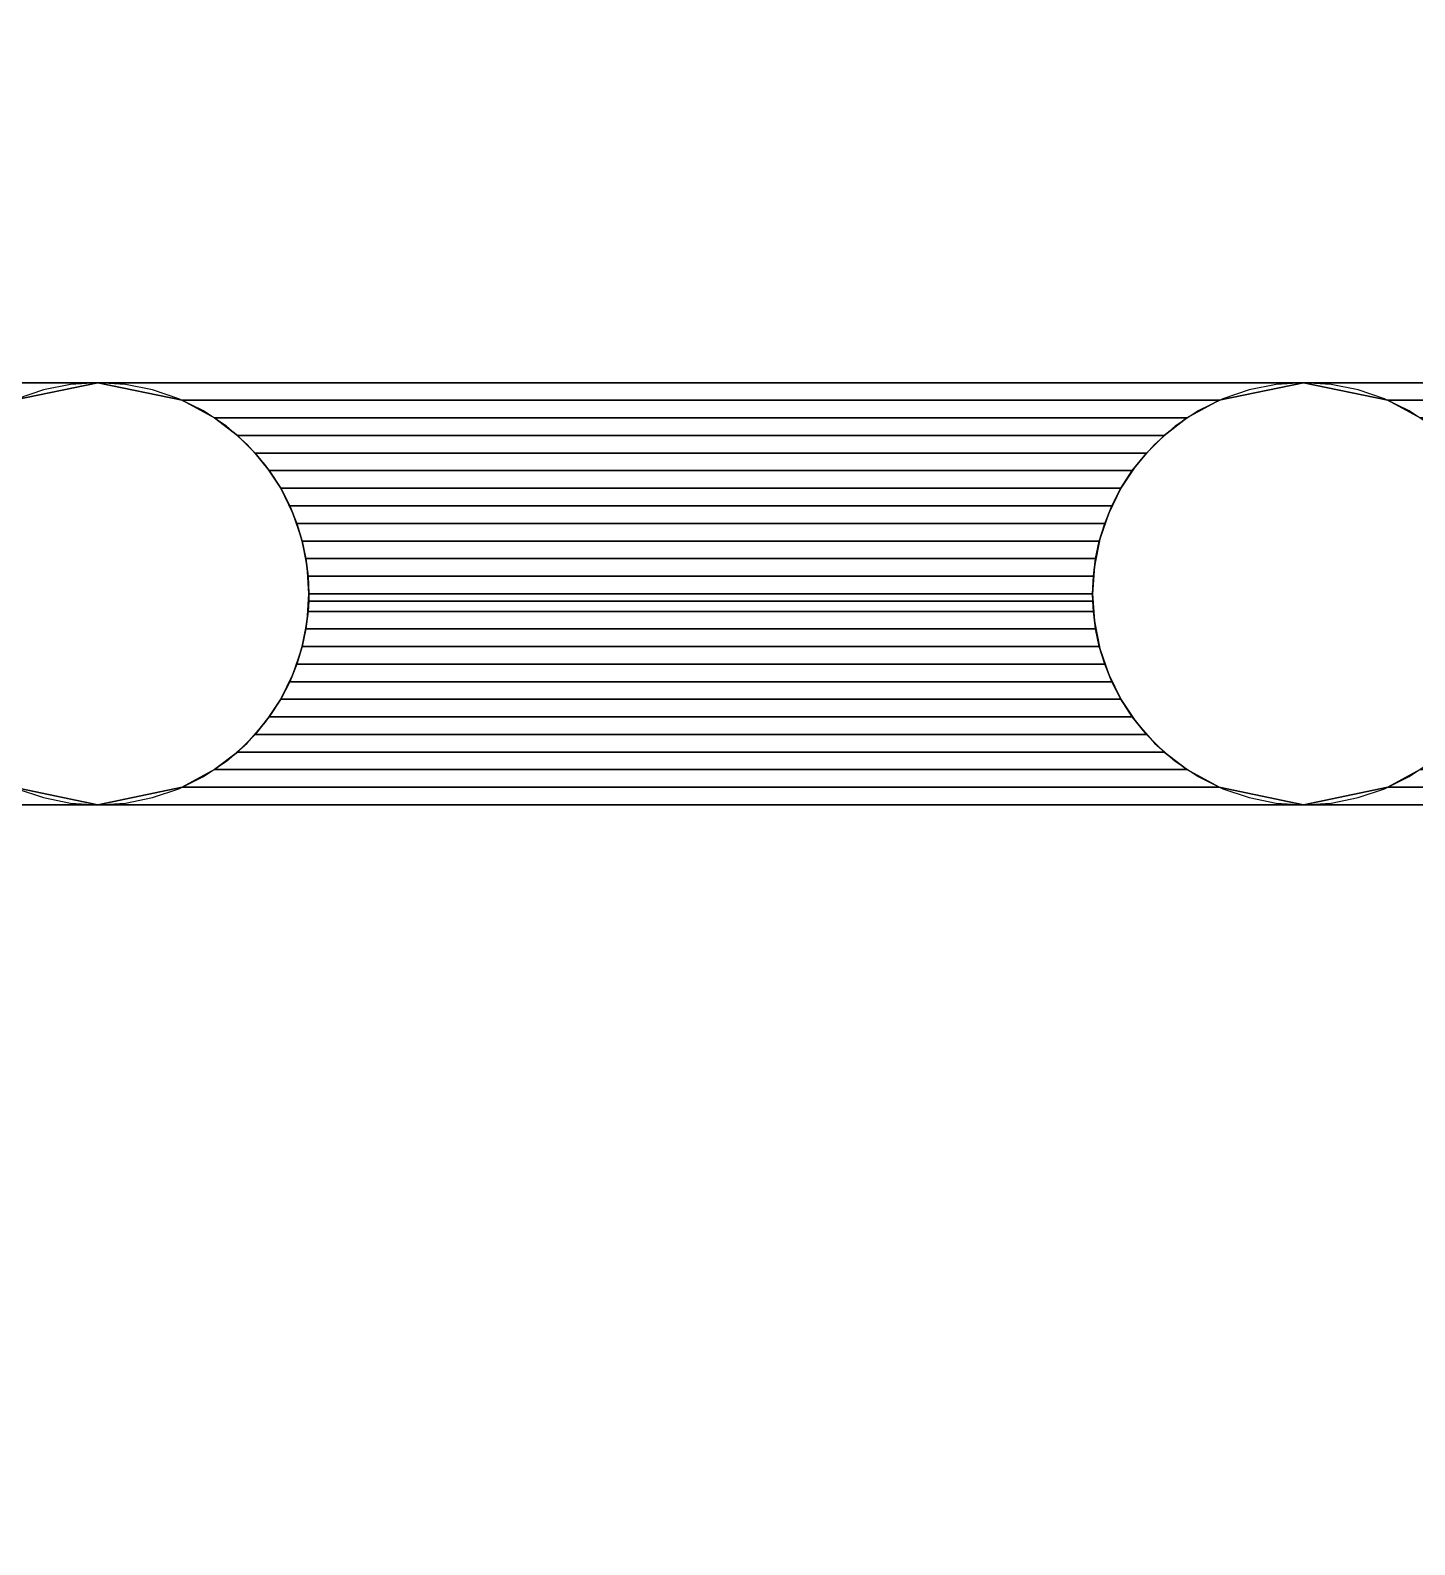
# Model space of a CAD drawing. Header units: millimetres. Extents: x -58 to 1343, y -180 to 532.
# Drawn here: x 1035.5 to 1127.4, y 11.9 to 112.4 of the extents above; entities that cross this region are included whole.
import ezdxf

# ---------------------------------------------------------------- set-up
doc = ezdxf.new("R2010")
doc.units = ezdxf.units.MM
doc.layers.add('EDGE', color=7, linetype='CONTINUOUS')
doc.layers.add('FRONT_15', color=1, linetype='CONTINUOUS')

msp = doc.modelspace()

# ---------------------------------------------------------------- linework, layer by layer
at = {"layer": 'EDGE'}
for p, q in [((1036.3765, 88.523), (1034.6424, 87.9343)), ((1036.3765, 88.523, 15), (1034.6424, 87.9343, 15)), ((1038.1726, 88.8802), (1036.3765, 88.523)), ((1038.1726, 88.8802, 15), (1036.3765, 88.523, 15)), ((1040, 89), (1038.1726, 88.8802)), ((1040, 89, 15), (1038.1726, 88.8802, 15)), ((1041.8274, 88.8802), (1040, 89)), ((1041.8274, 88.8802, 15), (1040, 89, 15)), ((1043.6235, 88.523), (1041.8274, 88.8802)), ((1043.6235, 88.523, 15), (1041.8274, 88.8802, 15)), ((1045.3576, 87.9343), (1043.6235, 88.523)), ((1045.3576, 87.9343, 15), (1043.6235, 88.523, 15)), ((1116.3765, 88.523), (1114.6424, 87.9343)), ((1116.3765, 88.523, 15), (1114.6424, 87.9343, 15)), ((1118.1726, 88.8802), (1116.3765, 88.523)), ((1118.1726, 88.8802, 15), (1116.3765, 88.523, 15)), ((1120, 89), (1118.1726, 88.8802)), ((1120, 89, 15), (1118.1726, 88.8802, 15)), ((1121.8274, 88.8802), (1120, 89)), ((1121.8274, 88.8802, 15), (1120, 89, 15)), ((1123.6235, 88.523), (1121.8274, 88.8802)), ((1123.6235, 88.523, 15), (1121.8274, 88.8802, 15)), ((1125.3576, 87.9343), (1123.6235, 88.523)), ((1125.3576, 87.9343, 15), (1123.6235, 88.523, 15)), ((1047, 87.1244), (1045.3576, 87.9343)), ((1047, 87.1244, 15), (1045.3576, 87.9343, 15)), ((1114.6424, 87.9343), (1113, 87.1244)), ((1114.6424, 87.9343, 15), (1113, 87.1244, 15)), ((1127, 87.1244), (1125.3576, 87.9343)), ((1127, 87.1244, 15), (1125.3576, 87.9343, 15)), ((1048.5227, 86.1069), (1047, 87.1244)), ((1048.5227, 86.1069, 15), (1047, 87.1244, 15)), ((1113, 87.1244), (1111.4773, 86.1069)), ((1113, 87.1244, 15), (1111.4773, 86.1069, 15)), ((1128.5227, 86.1069), (1127, 87.1244)), ((1128.5227, 86.1069, 15), (1127, 87.1244, 15)), ((1049.8995, 84.8995), (1048.5227, 86.1069)), ((1049.8995, 84.8995, 15), (1048.5227, 86.1069, 15)), ((1111.4773, 86.1069), (1110.1005, 84.8995)), ((1111.4773, 86.1069, 15), (1110.1005, 84.8995, 15)), ((1051.1069, 83.5227), (1049.8995, 84.8995)), ((1051.1069, 83.5227, 15), (1049.8995, 84.8995, 15)), ((1110.1005, 84.8995), (1108.8931, 83.5227)), ((1110.1005, 84.8995, 15), (1108.8931, 83.5227, 15)), ((1052.1244, 82), (1051.1069, 83.5227)), ((1052.1244, 82, 15), (1051.1069, 83.5227, 15)), ((1108.8931, 83.5227), (1107.8756, 82)), ((1108.8931, 83.5227, 15), (1107.8756, 82, 15)), ((1052.9343, 80.3576), (1052.1244, 82)), ((1052.9343, 80.3576, 15), (1052.1244, 82, 15)), ((1107.8756, 82), (1107.0657, 80.3576)), ((1107.8756, 82, 15), (1107.0657, 80.3576, 15)), ((1053.523, 78.6235), (1052.9343, 80.3576)), ((1053.523, 78.6235, 15), (1052.9343, 80.3576, 15)), ((1107.0657, 80.3576), (1106.477, 78.6235)), ((1107.0657, 80.3576, 15), (1106.477, 78.6235, 15)), ((1053.8802, 76.8274), (1053.523, 78.6235)), ((1053.8802, 76.8274, 15), (1053.523, 78.6235, 15)), ((1106.477, 78.6235), (1106.1198, 76.8274)), ((1106.477, 78.6235, 15), (1106.1198, 76.8274, 15)), ((1054, 75), (1053.8802, 76.8274)), ((1054, 75, 15), (1053.8802, 76.8274, 15)), ((1106.1198, 76.8274), (1106, 75)), ((1106.1198, 76.8274, 15), (1106, 75, 15)), ((1053.8802, 73.1726), (1054, 75)), ((1053.8802, 73.1726, 15), (1054, 75, 15)), ((1106, 75), (1106.1198, 73.1726)), ((1106, 75, 15), (1106.1198, 73.1726, 15)), ((1053.523, 71.3765), (1053.8802, 73.1726)), ((1053.523, 71.3765, 15), (1053.8802, 73.1726, 15)), ((1106.1198, 73.1726), (1106.477, 71.3765)), ((1106.1198, 73.1726, 15), (1106.477, 71.3765, 15)), ((1052.9343, 69.6424), (1053.523, 71.3765)), ((1052.9343, 69.6424, 15), (1053.523, 71.3765, 15)), ((1106.477, 71.3765), (1107.0657, 69.6424)), ((1106.477, 71.3765, 15), (1107.0657, 69.6424, 15)), ((1052.1244, 68), (1052.9343, 69.6424)), ((1052.1244, 68, 15), (1052.9343, 69.6424, 15)), ((1107.0657, 69.6424), (1107.8756, 68)), ((1107.0657, 69.6424, 15), (1107.8756, 68, 15)), ((1051.1069, 66.4773), (1052.1244, 68)), ((1051.1069, 66.4773, 15), (1052.1244, 68, 15)), ((1107.8756, 68), (1108.8931, 66.4773)), ((1107.8756, 68, 15), (1108.8931, 66.4773, 15)), ((1049.8995, 65.1005), (1051.1069, 66.4773)), ((1049.8995, 65.1005, 15), (1051.1069, 66.4773, 15)), ((1108.8931, 66.4773), (1110.1005, 65.1005)), ((1108.8931, 66.4773, 15), (1110.1005, 65.1005, 15)), ((1048.5227, 63.8931), (1049.8995, 65.1005)), ((1048.5227, 63.8931, 15), (1049.8995, 65.1005, 15)), ((1110.1005, 65.1005), (1111.4773, 63.8931)), ((1110.1005, 65.1005, 15), (1111.4773, 63.8931, 15)), ((1047, 62.8756), (1048.5227, 63.8931)), ((1047, 62.8756, 15), (1048.5227, 63.8931, 15)), ((1111.4773, 63.8931), (1113, 62.8756)), ((1111.4773, 63.8931, 15), (1113, 62.8756, 15)), ((1127, 62.8756), (1128.5227, 63.8931)), ((1127, 62.8756, 15), (1128.5227, 63.8931, 15)), ((1045.3576, 62.0657), (1047, 62.8756)), ((1045.3576, 62.0657, 15), (1047, 62.8756, 15)), ((1113, 62.8756), (1114.6424, 62.0657)), ((1113, 62.8756, 15), (1114.6424, 62.0657, 15)), ((1125.3576, 62.0657), (1127, 62.8756)), ((1125.3576, 62.0657, 15), (1127, 62.8756, 15)), ((1034.6424, 62.0657), (1036.3765, 61.477)), ((1034.6424, 62.0657, 15), (1036.3765, 61.477, 15)), ((1036.3765, 61.477), (1038.1726, 61.1198)), ((1036.3765, 61.477, 15), (1038.1726, 61.1198, 15)), ((1041.8274, 61.1198), (1043.6235, 61.477)), ((1041.8274, 61.1198, 15), (1043.6235, 61.477, 15)), ((1043.6235, 61.477), (1045.3576, 62.0657)), ((1043.6235, 61.477, 15), (1045.3576, 62.0657, 15)), ((1114.6424, 62.0657), (1116.3765, 61.477)), ((1114.6424, 62.0657, 15), (1116.3765, 61.477, 15)), ((1116.3765, 61.477), (1118.1726, 61.1198)), ((1116.3765, 61.477, 15), (1118.1726, 61.1198, 15)), ((1121.8274, 61.1198), (1123.6235, 61.477)), ((1121.8274, 61.1198, 15), (1123.6235, 61.477, 15)), ((1123.6235, 61.477), (1125.3576, 62.0657)), ((1123.6235, 61.477, 15), (1125.3576, 62.0657, 15)), ((1038.1726, 61.1198), (1040, 61)), ((1038.1726, 61.1198, 15), (1040, 61, 15)), ((1040, 61), (1041.8274, 61.1198)), ((1040, 61, 15), (1041.8274, 61.1198, 15)), ((1118.1726, 61.1198), (1120, 61)), ((1118.1726, 61.1198, 15), (1120, 61, 15)), ((1120, 61), (1121.8274, 61.1198)), ((1120, 61, 15), (1121.8274, 61.1198, 15))]:
    msp.add_line(p, q, dxfattribs=at)
at = {"layer": 'FRONT_15'}
for points in [[(850, 89, 7), (1310, 89, 7), (1310, 127, 7), (850, 127, 7)], [(850, 127), (1310, 127), (1310, 89), (850, 89)], [(887.25, 89, 15), (1272.75, 89, 15), (1272.75, 127, 15), (887.25, 127, 15)], [(887.25, 127, 7), (1272.75, 127, 7), (1272.75, 89, 7), (887.25, 89, 7)], [(850, 87.8333, 7), (1034.4049, 87.8333, 7), (1040, 89, 7), (850, 89, 7)], [(850, 89), (1040, 89), (1034.4049, 87.8333), (850, 87.8333)], [(1040, 89), (850, 89), (850, 89, 7), (1040, 89, 7)], [(850, 89), (1310, 89), (1310, 89, 7), (850, 89, 7)], [(887.25, 87.8333, 15), (1034.4049, 87.8333, 15), (1040, 89, 15), (887.25, 89, 15)], [(887.25, 89, 7), (1040, 89, 7), (1034.4049, 87.8333, 7), (887.25, 87.8333, 7)], [(1040, 89, 7), (887.25, 89, 7), (887.25, 89, 15), (1040, 89, 15)], [(887.25, 89, 7), (1272.75, 89, 7), (1272.75, 89, 15), (887.25, 89, 15)], [(1034.4049, 87.8333), (1040, 89), (1040, 89, 7), (1034.4049, 87.8333, 7)], [(1034.4049, 87.8333, 7), (1040, 89, 7), (1040, 89, 15), (1034.4049, 87.8333, 15)], [(1045.5951, 87.8333, 7), (1114.4049, 87.8333, 7), (1120, 89, 7), (1040, 89, 7)], [(1040, 89), (1120, 89), (1114.4049, 87.8333), (1045.5951, 87.8333)], [(1120, 89), (1040, 89), (1040, 89, 7), (1120, 89, 7)], [(1040, 89), (1045.5951, 87.8333), (1045.5951, 87.8333, 7), (1040, 89, 7)], [(1045.5951, 87.8333, 15), (1114.4049, 87.8333, 15), (1120, 89, 15), (1040, 89, 15)], [(1040, 89, 7), (1120, 89, 7), (1114.4049, 87.8333, 7), (1045.5951, 87.8333, 7)], [(1120, 89, 7), (1040, 89, 7), (1040, 89, 15), (1120, 89, 15)], [(1040, 89, 7), (1045.5951, 87.8333, 7), (1045.5951, 87.8333, 15), (1040, 89, 15)], [(1114.4049, 87.8333), (1120, 89), (1120, 89, 7), (1114.4049, 87.8333, 7)], [(1114.4049, 87.8333, 7), (1120, 89, 7), (1120, 89, 15), (1114.4049, 87.8333, 15)], [(1125.5951, 87.8333, 7), (1310, 87.8333, 7), (1310, 89, 7), (1120, 89, 7)], [(1120, 89), (1310, 89), (1310, 87.8333), (1125.5951, 87.8333)], [(1310, 89), (1120, 89), (1120, 89, 7), (1310, 89, 7)], [(1120, 89), (1125.5951, 87.8333), (1125.5951, 87.8333, 7), (1120, 89, 7)], [(1125.5951, 87.8333, 15), (1272.75, 87.8333, 15), (1272.75, 89, 15), (1120, 89, 15)], [(1120, 89, 7), (1272.75, 89, 7), (1272.75, 87.8333, 7), (1125.5951, 87.8333, 7)], [(1272.75, 89, 7), (1120, 89, 7), (1120, 89, 15), (1272.75, 89, 15)], [(1120, 89, 7), (1125.5951, 87.8333, 7), (1125.5951, 87.8333, 15), (1120, 89, 15)], [(1047.7388, 86.6667, 7), (1112.2612, 86.6667, 7), (1114.4049, 87.8333, 7), (1045.5951, 87.8333, 7)], [(1045.5951, 87.8333), (1114.4049, 87.8333), (1112.2612, 86.6667), (1047.7388, 86.6667)], [(1114.4049, 87.8333), (1045.5951, 87.8333), (1045.5951, 87.8333, 7), (1114.4049, 87.8333, 7)], [(1045.5951, 87.8333), (1047.7388, 86.6667), (1047.7388, 86.6667, 7), (1045.5951, 87.8333, 7)], [(1045.5951, 87.8333), (1114.4049, 87.8333), (1114.4049, 87.8333, 7), (1045.5951, 87.8333, 7)], [(1047.7388, 86.6667, 15), (1112.2612, 86.6667, 15), (1114.4049, 87.8333, 15), (1045.5951, 87.8333, 15)], [(1045.5951, 87.8333, 7), (1114.4049, 87.8333, 7), (1112.2612, 86.6667, 7), (1047.7388, 86.6667, 7)], [(1114.4049, 87.8333, 7), (1045.5951, 87.8333, 7), (1045.5951, 87.8333, 15), (1114.4049, 87.8333, 15)], [(1045.5951, 87.8333, 7), (1047.7388, 86.6667, 7), (1047.7388, 86.6667, 15), (1045.5951, 87.8333, 15)], [(1045.5951, 87.8333, 7), (1114.4049, 87.8333, 7), (1114.4049, 87.8333, 15), (1045.5951, 87.8333, 15)], [(1112.2612, 86.6667), (1114.4049, 87.8333), (1114.4049, 87.8333, 7), (1112.2612, 86.6667, 7)], [(1112.2612, 86.6667, 7), (1114.4049, 87.8333, 7), (1114.4049, 87.8333, 15), (1112.2612, 86.6667, 15)], [(1127.7388, 86.6667, 7), (1310, 86.6667, 7), (1310, 87.8333, 7), (1125.5951, 87.8333, 7)], [(1125.5951, 87.8333), (1310, 87.8333), (1310, 86.6667), (1127.7388, 86.6667)], [(1310, 87.8333), (1125.5951, 87.8333), (1125.5951, 87.8333, 7), (1310, 87.8333, 7)], [(1125.5951, 87.8333), (1127.7388, 86.6667), (1127.7388, 86.6667, 7), (1125.5951, 87.8333, 7)], [(1125.5951, 87.8333), (1310, 87.8333), (1310, 87.8333, 7), (1125.5951, 87.8333, 7)], [(1127.7388, 86.6667, 15), (1272.75, 86.6667, 15), (1272.75, 87.8333, 15), (1125.5951, 87.8333, 15)], [(1125.5951, 87.8333, 7), (1272.75, 87.8333, 7), (1272.75, 86.6667, 7), (1127.7388, 86.6667, 7)], [(1272.75, 87.8333, 7), (1125.5951, 87.8333, 7), (1125.5951, 87.8333, 15), (1272.75, 87.8333, 15)], [(1125.5951, 87.8333, 7), (1127.7388, 86.6667, 7), (1127.7388, 86.6667, 15), (1125.5951, 87.8333, 15)], [(1125.5951, 87.8333, 7), (1272.75, 87.8333, 7), (1272.75, 87.8333, 15), (1125.5951, 87.8333, 15)], [(1049.2601, 85.5, 7), (1110.7399, 85.5, 7), (1112.2612, 86.6667, 7), (1047.7388, 86.6667, 7)], [(1047.7388, 86.6667), (1112.2612, 86.6667), (1110.7399, 85.5), (1049.2601, 85.5)], [(1112.2612, 86.6667), (1047.7388, 86.6667), (1047.7388, 86.6667, 7), (1112.2612, 86.6667, 7)], [(1047.7388, 86.6667), (1049.2601, 85.5), (1049.2601, 85.5, 7), (1047.7388, 86.6667, 7)], [(1047.7388, 86.6667), (1112.2612, 86.6667), (1112.2612, 86.6667, 7), (1047.7388, 86.6667, 7)], [(1049.2601, 85.5, 15), (1110.7399, 85.5, 15), (1112.2612, 86.6667, 15), (1047.7388, 86.6667, 15)], [(1047.7388, 86.6667, 7), (1112.2612, 86.6667, 7), (1110.7399, 85.5, 7), (1049.2601, 85.5, 7)], [(1112.2612, 86.6667, 7), (1047.7388, 86.6667, 7), (1047.7388, 86.6667, 15), (1112.2612, 86.6667, 15)], [(1047.7388, 86.6667, 7), (1049.2601, 85.5, 7), (1049.2601, 85.5, 15), (1047.7388, 86.6667, 15)], [(1047.7388, 86.6667, 7), (1112.2612, 86.6667, 7), (1112.2612, 86.6667, 15), (1047.7388, 86.6667, 15)], [(1110.7399, 85.5), (1112.2612, 86.6667), (1112.2612, 86.6667, 7), (1110.7399, 85.5, 7)], [(1110.7399, 85.5, 7), (1112.2612, 86.6667, 7), (1112.2612, 86.6667, 15), (1110.7399, 85.5, 15)], [(1050.435, 84.3333, 7), (1109.565, 84.3333, 7), (1110.7399, 85.5, 7), (1049.2601, 85.5, 7)], [(1049.2601, 85.5), (1110.7399, 85.5), (1109.565, 84.3333), (1050.435, 84.3333)], [(1110.7399, 85.5), (1049.2601, 85.5), (1049.2601, 85.5, 7), (1110.7399, 85.5, 7)], [(1049.2601, 85.5), (1050.435, 84.3333), (1050.435, 84.3333, 7), (1049.2601, 85.5, 7)], [(1049.2601, 85.5), (1110.7399, 85.5), (1110.7399, 85.5, 7), (1049.2601, 85.5, 7)], [(1050.435, 84.3333, 15), (1109.565, 84.3333, 15), (1110.7399, 85.5, 15), (1049.2601, 85.5, 15)], [(1049.2601, 85.5, 7), (1110.7399, 85.5, 7), (1109.565, 84.3333, 7), (1050.435, 84.3333, 7)], [(1110.7399, 85.5, 7), (1049.2601, 85.5, 7), (1049.2601, 85.5, 15), (1110.7399, 85.5, 15)], [(1049.2601, 85.5, 7), (1050.435, 84.3333, 7), (1050.435, 84.3333, 15), (1049.2601, 85.5, 15)], [(1049.2601, 85.5, 7), (1110.7399, 85.5, 7), (1110.7399, 85.5, 15), (1049.2601, 85.5, 15)], [(1109.565, 84.3333), (1110.7399, 85.5), (1110.7399, 85.5, 7), (1109.565, 84.3333, 7)], [(1109.565, 84.3333, 7), (1110.7399, 85.5, 7), (1110.7399, 85.5, 15), (1109.565, 84.3333, 15)], [(1051.3713, 83.1667, 7), (1108.6287, 83.1667, 7), (1109.565, 84.3333, 7), (1050.435, 84.3333, 7)], [(1050.435, 84.3333), (1109.565, 84.3333), (1108.6287, 83.1667), (1051.3713, 83.1667)], [(1109.565, 84.3333), (1050.435, 84.3333), (1050.435, 84.3333, 7), (1109.565, 84.3333, 7)], [(1050.435, 84.3333), (1051.3713, 83.1667), (1051.3713, 83.1667, 7), (1050.435, 84.3333, 7)], [(1050.435, 84.3333), (1109.565, 84.3333), (1109.565, 84.3333, 7), (1050.435, 84.3333, 7)], [(1051.3713, 83.1667, 15), (1108.6287, 83.1667, 15), (1109.565, 84.3333, 15), (1050.435, 84.3333, 15)], [(1050.435, 84.3333, 7), (1109.565, 84.3333, 7), (1108.6287, 83.1667, 7), (1051.3713, 83.1667, 7)], [(1109.565, 84.3333, 7), (1050.435, 84.3333, 7), (1050.435, 84.3333, 15), (1109.565, 84.3333, 15)], [(1050.435, 84.3333, 7), (1051.3713, 83.1667, 7), (1051.3713, 83.1667, 15), (1050.435, 84.3333, 15)], [(1050.435, 84.3333, 7), (1109.565, 84.3333, 7), (1109.565, 84.3333, 15), (1050.435, 84.3333, 15)], [(1108.6287, 83.1667), (1109.565, 84.3333), (1109.565, 84.3333, 7), (1108.6287, 83.1667, 7)], [(1108.6287, 83.1667, 7), (1109.565, 84.3333, 7), (1109.565, 84.3333, 15), (1108.6287, 83.1667, 15)], [(1052.1244, 82, 7), (1107.8756, 82, 7), (1108.6287, 83.1667, 7), (1051.3713, 83.1667, 7)], [(1051.3713, 83.1667), (1108.6287, 83.1667), (1107.8756, 82), (1052.1244, 82)], [(1108.6287, 83.1667), (1051.3713, 83.1667), (1051.3713, 83.1667, 7), (1108.6287, 83.1667, 7)], [(1051.3713, 83.1667), (1052.1244, 82), (1052.1244, 82, 7), (1051.3713, 83.1667, 7)], [(1051.3713, 83.1667), (1108.6287, 83.1667), (1108.6287, 83.1667, 7), (1051.3713, 83.1667, 7)], [(1052.1244, 82, 15), (1107.8756, 82, 15), (1108.6287, 83.1667, 15), (1051.3713, 83.1667, 15)], [(1051.3713, 83.1667, 7), (1108.6287, 83.1667, 7), (1107.8756, 82, 7), (1052.1244, 82, 7)], [(1108.6287, 83.1667, 7), (1051.3713, 83.1667, 7), (1051.3713, 83.1667, 15), (1108.6287, 83.1667, 15)], [(1051.3713, 83.1667, 7), (1052.1244, 82, 7), (1052.1244, 82, 15), (1051.3713, 83.1667, 15)], [(1051.3713, 83.1667, 7), (1108.6287, 83.1667, 7), (1108.6287, 83.1667, 15), (1051.3713, 83.1667, 15)], [(1107.8756, 82), (1108.6287, 83.1667), (1108.6287, 83.1667, 7), (1107.8756, 82, 7)], [(1107.8756, 82, 7), (1108.6287, 83.1667, 7), (1108.6287, 83.1667, 15), (1107.8756, 82, 15)], [(1052.7268, 80.8333, 7), (1107.2732, 80.8333, 7), (1107.8756, 82, 7), (1052.1244, 82, 7)], [(1052.1244, 82), (1107.8756, 82), (1107.2732, 80.8333), (1052.7268, 80.8333)], [(1107.8756, 82), (1052.1244, 82), (1052.1244, 82, 7), (1107.8756, 82, 7)], [(1052.1244, 82), (1052.7268, 80.8333), (1052.7268, 80.8333, 7), (1052.1244, 82, 7)], [(1052.1244, 82), (1107.8756, 82), (1107.8756, 82, 7), (1052.1244, 82, 7)], [(1052.7268, 80.8333, 15), (1107.2732, 80.8333, 15), (1107.8756, 82, 15), (1052.1244, 82, 15)], [(1052.1244, 82, 7), (1107.8756, 82, 7), (1107.2732, 80.8333, 7), (1052.7268, 80.8333, 7)], [(1107.8756, 82, 7), (1052.1244, 82, 7), (1052.1244, 82, 15), (1107.8756, 82, 15)], [(1052.1244, 82, 7), (1052.7268, 80.8333, 7), (1052.7268, 80.8333, 15), (1052.1244, 82, 15)], [(1052.1244, 82, 7), (1107.8756, 82, 7), (1107.8756, 82, 15), (1052.1244, 82, 15)], [(1107.2732, 80.8333), (1107.8756, 82), (1107.8756, 82, 7), (1107.2732, 80.8333, 7)], [(1107.2732, 80.8333, 7), (1107.8756, 82, 7), (1107.8756, 82, 15), (1107.2732, 80.8333, 15)], [(1053.1993, 79.6667, 7), (1106.8007, 79.6667, 7), (1107.2732, 80.8333, 7), (1052.7268, 80.8333, 7)], [(1052.7268, 80.8333), (1107.2732, 80.8333), (1106.8007, 79.6667), (1053.1993, 79.6667)], [(1107.2732, 80.8333), (1052.7268, 80.8333), (1052.7268, 80.8333, 7), (1107.2732, 80.8333, 7)], [(1052.7268, 80.8333), (1053.1993, 79.6667), (1053.1993, 79.6667, 7), (1052.7268, 80.8333, 7)], [(1052.7268, 80.8333), (1107.2732, 80.8333), (1107.2732, 80.8333, 7), (1052.7268, 80.8333, 7)], [(1053.1993, 79.6667, 15), (1106.8007, 79.6667, 15), (1107.2732, 80.8333, 15), (1052.7268, 80.8333, 15)], [(1052.7268, 80.8333, 7), (1107.2732, 80.8333, 7), (1106.8007, 79.6667, 7), (1053.1993, 79.6667, 7)], [(1107.2732, 80.8333, 7), (1052.7268, 80.8333, 7), (1052.7268, 80.8333, 15), (1107.2732, 80.8333, 15)], [(1052.7268, 80.8333, 7), (1053.1993, 79.6667, 7), (1053.1993, 79.6667, 15), (1052.7268, 80.8333, 15)], [(1052.7268, 80.8333, 7), (1107.2732, 80.8333, 7), (1107.2732, 80.8333, 15), (1052.7268, 80.8333, 15)], [(1106.8007, 79.6667), (1107.2732, 80.8333), (1107.2732, 80.8333, 7), (1106.8007, 79.6667, 7)], [(1106.8007, 79.6667, 7), (1107.2732, 80.8333, 7), (1107.2732, 80.8333, 15), (1106.8007, 79.6667, 15)], [(1053.5554, 78.5, 7), (1106.4446, 78.5, 7), (1106.8007, 79.6667, 7), (1053.1993, 79.6667, 7)], [(1053.1993, 79.6667), (1106.8007, 79.6667), (1106.4446, 78.5), (1053.5554, 78.5)], [(1106.8007, 79.6667), (1053.1993, 79.6667), (1053.1993, 79.6667, 7), (1106.8007, 79.6667, 7)], [(1053.1993, 79.6667), (1053.5554, 78.5), (1053.5554, 78.5, 7), (1053.1993, 79.6667, 7)], [(1053.1993, 79.6667), (1106.8007, 79.6667), (1106.8007, 79.6667, 7), (1053.1993, 79.6667, 7)], [(1053.5554, 78.5, 15), (1106.4446, 78.5, 15), (1106.8007, 79.6667, 15), (1053.1993, 79.6667, 15)], [(1053.1993, 79.6667, 7), (1106.8007, 79.6667, 7), (1106.4446, 78.5, 7), (1053.5554, 78.5, 7)], [(1106.8007, 79.6667, 7), (1053.1993, 79.6667, 7), (1053.1993, 79.6667, 15), (1106.8007, 79.6667, 15)], [(1053.1993, 79.6667, 7), (1053.5554, 78.5, 7), (1053.5554, 78.5, 15), (1053.1993, 79.6667, 15)], [(1053.1993, 79.6667, 7), (1106.8007, 79.6667, 7), (1106.8007, 79.6667, 15), (1053.1993, 79.6667, 15)], [(1106.4446, 78.5), (1106.8007, 79.6667), (1106.8007, 79.6667, 7), (1106.4446, 78.5, 7)], [(1106.4446, 78.5, 7), (1106.8007, 79.6667, 7), (1106.8007, 79.6667, 15), (1106.4446, 78.5, 15)], [(1053.8042, 77.3333, 7), (1106.1958, 77.3333, 7), (1106.4446, 78.5, 7), (1053.5554, 78.5, 7)], [(1053.5554, 78.5), (1106.4446, 78.5), (1106.1958, 77.3333), (1053.8042, 77.3333)], [(1106.4446, 78.5), (1053.5554, 78.5), (1053.5554, 78.5, 7), (1106.4446, 78.5, 7)], [(1053.5554, 78.5), (1053.8042, 77.3333), (1053.8042, 77.3333, 7), (1053.5554, 78.5, 7)], [(1053.5554, 78.5), (1106.4446, 78.5), (1106.4446, 78.5, 7), (1053.5554, 78.5, 7)], [(1053.8042, 77.3333, 15), (1106.1958, 77.3333, 15), (1106.4446, 78.5, 15), (1053.5554, 78.5, 15)], [(1053.5554, 78.5, 7), (1106.4446, 78.5, 7), (1106.1958, 77.3333, 7), (1053.8042, 77.3333, 7)], [(1106.4446, 78.5, 7), (1053.5554, 78.5, 7), (1053.5554, 78.5, 15), (1106.4446, 78.5, 15)], [(1053.5554, 78.5, 7), (1053.8042, 77.3333, 7), (1053.8042, 77.3333, 15), (1053.5554, 78.5, 15)], [(1053.5554, 78.5, 7), (1106.4446, 78.5, 7), (1106.4446, 78.5, 15), (1053.5554, 78.5, 15)], [(1106.1958, 77.3333), (1106.4446, 78.5), (1106.4446, 78.5, 7), (1106.1958, 77.3333, 7)], [(1106.1958, 77.3333, 7), (1106.4446, 78.5, 7), (1106.4446, 78.5, 15), (1106.1958, 77.3333, 15)], [(1053.9513, 76.1667, 7), (1106.0487, 76.1667, 7), (1106.1958, 77.3333, 7), (1053.8042, 77.3333, 7)], [(1053.8042, 77.3333), (1106.1958, 77.3333), (1106.0487, 76.1667), (1053.9513, 76.1667)], [(1106.1958, 77.3333), (1053.8042, 77.3333), (1053.8042, 77.3333, 7), (1106.1958, 77.3333, 7)], [(1053.8042, 77.3333), (1053.9513, 76.1667), (1053.9513, 76.1667, 7), (1053.8042, 77.3333, 7)], [(1053.8042, 77.3333), (1106.1958, 77.3333), (1106.1958, 77.3333, 7), (1053.8042, 77.3333, 7)], [(1053.9513, 76.1667, 15), (1106.0487, 76.1667, 15), (1106.1958, 77.3333, 15), (1053.8042, 77.3333, 15)], [(1053.8042, 77.3333, 7), (1106.1958, 77.3333, 7), (1106.0487, 76.1667, 7), (1053.9513, 76.1667, 7)], [(1106.1958, 77.3333, 7), (1053.8042, 77.3333, 7), (1053.8042, 77.3333, 15), (1106.1958, 77.3333, 15)], [(1053.8042, 77.3333, 7), (1053.9513, 76.1667, 7), (1053.9513, 76.1667, 15), (1053.8042, 77.3333, 15)], [(1053.8042, 77.3333, 7), (1106.1958, 77.3333, 7), (1106.1958, 77.3333, 15), (1053.8042, 77.3333, 15)], [(1106.0487, 76.1667), (1106.1958, 77.3333), (1106.1958, 77.3333, 7), (1106.0487, 76.1667, 7)], [(1106.0487, 76.1667, 7), (1106.1958, 77.3333, 7), (1106.1958, 77.3333, 15), (1106.0487, 76.1667, 15)], [(1054, 75, 7), (1106, 75, 7), (1106.0487, 76.1667, 7), (1053.9513, 76.1667, 7)], [(1053.9513, 76.1667), (1106.0487, 76.1667), (1106, 75), (1054, 75)], [(1106.0487, 76.1667), (1053.9513, 76.1667), (1053.9513, 76.1667, 7), (1106.0487, 76.1667, 7)], [(1053.9513, 76.1667), (1054, 75), (1054, 75, 7), (1053.9513, 76.1667, 7)], [(1053.9513, 76.1667), (1106.0487, 76.1667), (1106.0487, 76.1667, 7), (1053.9513, 76.1667, 7)], [(1054, 75, 15), (1106, 75, 15), (1106.0487, 76.1667, 15), (1053.9513, 76.1667, 15)], [(1053.9513, 76.1667, 7), (1106.0487, 76.1667, 7), (1106, 75, 7), (1054, 75, 7)], [(1106.0487, 76.1667, 7), (1053.9513, 76.1667, 7), (1053.9513, 76.1667, 15), (1106.0487, 76.1667, 15)], [(1053.9513, 76.1667, 7), (1054, 75, 7), (1054, 75, 15), (1053.9513, 76.1667, 15)], [(1053.9513, 76.1667, 7), (1106.0487, 76.1667, 7), (1106.0487, 76.1667, 15), (1053.9513, 76.1667, 15)], [(1106, 75), (1106.0487, 76.1667), (1106.0487, 76.1667, 7), (1106, 75, 7)], [(1106, 75, 7), (1106.0487, 76.1667, 7), (1106.0487, 76.1667, 15), (1106, 75, 15)], [(1053.9513, 73.8333, 7), (1106.0487, 73.8333, 7), (1106, 75, 7), (1054, 75, 7)], [(1054, 75), (1106, 75), (1106.0487, 73.8333), (1053.9513, 73.8333)], [(1054, 75), (1053.9513, 73.8333), (1053.9513, 73.8333, 7), (1054, 75, 7)], [(1053.9513, 73.8333, 15), (1106.0487, 73.8333, 15), (1106.0089, 74.5, 15), (1053.9911, 74.5, 15)], [(1053.9911, 74.5, 7), (1106.0089, 74.5, 7), (1106.0487, 73.8333, 7), (1053.9513, 73.8333, 7)], [(1053.9911, 74.5, 7), (1053.9513, 73.8333, 7), (1053.9513, 73.8333, 15), (1053.9911, 74.5, 15)], [(1053.9911, 74.5, 15), (1106.0089, 74.5, 15), (1106, 75, 15), (1054, 75, 15)], [(1054, 75, 7), (1106, 75, 7), (1106.0089, 74.5, 7), (1053.9911, 74.5, 7)], [(1054, 75, 7), (1053.9911, 74.5, 7), (1053.9911, 74.5, 15), (1054, 75, 15)], [(1106.0089, 74.5, 7), (1053.9911, 74.5, 7), (1053.9911, 74.5, 15), (1106.0089, 74.5, 15)], [(1053.9911, 74.5, 7), (1106.0089, 74.5, 7), (1106.0089, 74.5, 15), (1053.9911, 74.5, 15)], [(1106, 75), (1054, 75), (1054, 75, 7), (1106, 75, 7)], [(1054, 75), (1106, 75), (1106, 75, 7), (1054, 75, 7)], [(1106, 75, 7), (1054, 75, 7), (1054, 75, 15), (1106, 75, 15)], [(1054, 75, 7), (1106, 75, 7), (1106, 75, 15), (1054, 75, 15)], [(1106.0487, 73.8333), (1106, 75), (1106, 75, 7), (1106.0487, 73.8333, 7)], [(1106.0089, 74.5, 7), (1106, 75, 7), (1106, 75, 15), (1106.0089, 74.5, 15)], [(1106.0487, 73.8333, 7), (1106.0089, 74.5, 7), (1106.0089, 74.5, 15), (1106.0487, 73.8333, 15)], [(1053.8042, 72.6667, 7), (1106.1958, 72.6667, 7), (1106.0487, 73.8333, 7), (1053.9513, 73.8333, 7)], [(1053.9513, 73.8333), (1106.0487, 73.8333), (1106.1958, 72.6667), (1053.8042, 72.6667)], [(1053.9513, 73.8333), (1053.8042, 72.6667), (1053.8042, 72.6667, 7), (1053.9513, 73.8333, 7)], [(1053.8042, 72.6667, 15), (1106.1958, 72.6667, 15), (1106.0487, 73.8333, 15), (1053.9513, 73.8333, 15)], [(1053.9513, 73.8333, 7), (1106.0487, 73.8333, 7), (1106.1958, 72.6667, 7), (1053.8042, 72.6667, 7)], [(1053.9513, 73.8333, 7), (1053.8042, 72.6667, 7), (1053.8042, 72.6667, 15), (1053.9513, 73.8333, 15)], [(1106.0487, 73.8333), (1053.9513, 73.8333), (1053.9513, 73.8333, 7), (1106.0487, 73.8333, 7)], [(1053.9513, 73.8333), (1106.0487, 73.8333), (1106.0487, 73.8333, 7), (1053.9513, 73.8333, 7)], [(1106.0487, 73.8333, 7), (1053.9513, 73.8333, 7), (1053.9513, 73.8333, 15), (1106.0487, 73.8333, 15)], [(1053.9513, 73.8333, 7), (1106.0487, 73.8333, 7), (1106.0487, 73.8333, 15), (1053.9513, 73.8333, 15)], [(1106.1958, 72.6667), (1106.0487, 73.8333), (1106.0487, 73.8333, 7), (1106.1958, 72.6667, 7)], [(1106.1958, 72.6667, 7), (1106.0487, 73.8333, 7), (1106.0487, 73.8333, 15), (1106.1958, 72.6667, 15)], [(1053.5554, 71.5, 7), (1106.4446, 71.5, 7), (1106.1958, 72.6667, 7), (1053.8042, 72.6667, 7)], [(1053.8042, 72.6667), (1106.1958, 72.6667), (1106.4446, 71.5), (1053.5554, 71.5)], [(1053.8042, 72.6667), (1053.5554, 71.5), (1053.5554, 71.5, 7), (1053.8042, 72.6667, 7)], [(1053.5554, 71.5, 15), (1106.4446, 71.5, 15), (1106.1958, 72.6667, 15), (1053.8042, 72.6667, 15)], [(1053.8042, 72.6667, 7), (1106.1958, 72.6667, 7), (1106.4446, 71.5, 7), (1053.5554, 71.5, 7)], [(1053.8042, 72.6667, 7), (1053.5554, 71.5, 7), (1053.5554, 71.5, 15), (1053.8042, 72.6667, 15)], [(1106.1958, 72.6667), (1053.8042, 72.6667), (1053.8042, 72.6667, 7), (1106.1958, 72.6667, 7)], [(1053.8042, 72.6667), (1106.1958, 72.6667), (1106.1958, 72.6667, 7), (1053.8042, 72.6667, 7)], [(1106.1958, 72.6667, 7), (1053.8042, 72.6667, 7), (1053.8042, 72.6667, 15), (1106.1958, 72.6667, 15)], [(1053.8042, 72.6667, 7), (1106.1958, 72.6667, 7), (1106.1958, 72.6667, 15), (1053.8042, 72.6667, 15)], [(1106.4446, 71.5), (1106.1958, 72.6667), (1106.1958, 72.6667, 7), (1106.4446, 71.5, 7)], [(1106.4446, 71.5, 7), (1106.1958, 72.6667, 7), (1106.1958, 72.6667, 15), (1106.4446, 71.5, 15)], [(1053.1993, 70.3333, 7), (1106.8007, 70.3333, 7), (1106.4446, 71.5, 7), (1053.5554, 71.5, 7)], [(1053.5554, 71.5), (1106.4446, 71.5), (1106.8007, 70.3333), (1053.1993, 70.3333)], [(1053.5554, 71.5), (1053.1993, 70.3333), (1053.1993, 70.3333, 7), (1053.5554, 71.5, 7)], [(1053.1993, 70.3333, 15), (1106.8007, 70.3333, 15), (1106.4446, 71.5, 15), (1053.5554, 71.5, 15)], [(1053.5554, 71.5, 7), (1106.4446, 71.5, 7), (1106.8007, 70.3333, 7), (1053.1993, 70.3333, 7)], [(1053.5554, 71.5, 7), (1053.1993, 70.3333, 7), (1053.1993, 70.3333, 15), (1053.5554, 71.5, 15)], [(1106.4446, 71.5), (1053.5554, 71.5), (1053.5554, 71.5, 7), (1106.4446, 71.5, 7)], [(1053.5554, 71.5), (1106.4446, 71.5), (1106.4446, 71.5, 7), (1053.5554, 71.5, 7)], [(1106.4446, 71.5, 7), (1053.5554, 71.5, 7), (1053.5554, 71.5, 15), (1106.4446, 71.5, 15)], [(1053.5554, 71.5, 7), (1106.4446, 71.5, 7), (1106.4446, 71.5, 15), (1053.5554, 71.5, 15)], [(1106.8007, 70.3333), (1106.4446, 71.5), (1106.4446, 71.5, 7), (1106.8007, 70.3333, 7)], [(1106.8007, 70.3333, 7), (1106.4446, 71.5, 7), (1106.4446, 71.5, 15), (1106.8007, 70.3333, 15)], [(1052.7268, 69.1667, 7), (1107.2732, 69.1667, 7), (1106.8007, 70.3333, 7), (1053.1993, 70.3333, 7)], [(1053.1993, 70.3333), (1106.8007, 70.3333), (1107.2732, 69.1667), (1052.7268, 69.1667)], [(1053.1993, 70.3333), (1052.7268, 69.1667), (1052.7268, 69.1667, 7), (1053.1993, 70.3333, 7)], [(1052.7268, 69.1667, 15), (1107.2732, 69.1667, 15), (1106.8007, 70.3333, 15), (1053.1993, 70.3333, 15)], [(1053.1993, 70.3333, 7), (1106.8007, 70.3333, 7), (1107.2732, 69.1667, 7), (1052.7268, 69.1667, 7)], [(1053.1993, 70.3333, 7), (1052.7268, 69.1667, 7), (1052.7268, 69.1667, 15), (1053.1993, 70.3333, 15)], [(1106.8007, 70.3333), (1053.1993, 70.3333), (1053.1993, 70.3333, 7), (1106.8007, 70.3333, 7)], [(1053.1993, 70.3333), (1106.8007, 70.3333), (1106.8007, 70.3333, 7), (1053.1993, 70.3333, 7)], [(1106.8007, 70.3333, 7), (1053.1993, 70.3333, 7), (1053.1993, 70.3333, 15), (1106.8007, 70.3333, 15)], [(1053.1993, 70.3333, 7), (1106.8007, 70.3333, 7), (1106.8007, 70.3333, 15), (1053.1993, 70.3333, 15)], [(1107.2732, 69.1667), (1106.8007, 70.3333), (1106.8007, 70.3333, 7), (1107.2732, 69.1667, 7)], [(1107.2732, 69.1667, 7), (1106.8007, 70.3333, 7), (1106.8007, 70.3333, 15), (1107.2732, 69.1667, 15)], [(1052.1244, 68, 7), (1107.8756, 68, 7), (1107.2732, 69.1667, 7), (1052.7268, 69.1667, 7)], [(1052.7268, 69.1667), (1107.2732, 69.1667), (1107.8756, 68), (1052.1244, 68)], [(1052.7268, 69.1667), (1052.1244, 68), (1052.1244, 68, 7), (1052.7268, 69.1667, 7)], [(1052.1244, 68, 15), (1107.8756, 68, 15), (1107.2732, 69.1667, 15), (1052.7268, 69.1667, 15)], [(1052.7268, 69.1667, 7), (1107.2732, 69.1667, 7), (1107.8756, 68, 7), (1052.1244, 68, 7)], [(1052.7268, 69.1667, 7), (1052.1244, 68, 7), (1052.1244, 68, 15), (1052.7268, 69.1667, 15)], [(1107.2732, 69.1667), (1052.7268, 69.1667), (1052.7268, 69.1667, 7), (1107.2732, 69.1667, 7)], [(1052.7268, 69.1667), (1107.2732, 69.1667), (1107.2732, 69.1667, 7), (1052.7268, 69.1667, 7)], [(1107.2732, 69.1667, 7), (1052.7268, 69.1667, 7), (1052.7268, 69.1667, 15), (1107.2732, 69.1667, 15)], [(1052.7268, 69.1667, 7), (1107.2732, 69.1667, 7), (1107.2732, 69.1667, 15), (1052.7268, 69.1667, 15)], [(1107.8756, 68), (1107.2732, 69.1667), (1107.2732, 69.1667, 7), (1107.8756, 68, 7)], [(1107.8756, 68, 7), (1107.2732, 69.1667, 7), (1107.2732, 69.1667, 15), (1107.8756, 68, 15)], [(1051.3713, 66.8333, 7), (1108.6287, 66.8333, 7), (1107.8756, 68, 7), (1052.1244, 68, 7)], [(1052.1244, 68), (1107.8756, 68), (1108.6287, 66.8333), (1051.3713, 66.8333)], [(1052.1244, 68), (1051.3713, 66.8333), (1051.3713, 66.8333, 7), (1052.1244, 68, 7)], [(1051.3713, 66.8333, 15), (1108.6287, 66.8333, 15), (1107.8756, 68, 15), (1052.1244, 68, 15)], [(1052.1244, 68, 7), (1107.8756, 68, 7), (1108.6287, 66.8333, 7), (1051.3713, 66.8333, 7)], [(1052.1244, 68, 7), (1051.3713, 66.8333, 7), (1051.3713, 66.8333, 15), (1052.1244, 68, 15)], [(1107.8756, 68), (1052.1244, 68), (1052.1244, 68, 7), (1107.8756, 68, 7)], [(1052.1244, 68), (1107.8756, 68), (1107.8756, 68, 7), (1052.1244, 68, 7)], [(1107.8756, 68, 7), (1052.1244, 68, 7), (1052.1244, 68, 15), (1107.8756, 68, 15)], [(1052.1244, 68, 7), (1107.8756, 68, 7), (1107.8756, 68, 15), (1052.1244, 68, 15)], [(1108.6287, 66.8333), (1107.8756, 68), (1107.8756, 68, 7), (1108.6287, 66.8333, 7)], [(1108.6287, 66.8333, 7), (1107.8756, 68, 7), (1107.8756, 68, 15), (1108.6287, 66.8333, 15)], [(1050.435, 65.6667, 7), (1109.565, 65.6667, 7), (1108.6287, 66.8333, 7), (1051.3713, 66.8333, 7)], [(1051.3713, 66.8333), (1108.6287, 66.8333), (1109.565, 65.6667), (1050.435, 65.6667)], [(1051.3713, 66.8333), (1050.435, 65.6667), (1050.435, 65.6667, 7), (1051.3713, 66.8333, 7)], [(1050.435, 65.6667, 15), (1109.565, 65.6667, 15), (1108.6287, 66.8333, 15), (1051.3713, 66.8333, 15)], [(1051.3713, 66.8333, 7), (1108.6287, 66.8333, 7), (1109.565, 65.6667, 7), (1050.435, 65.6667, 7)], [(1051.3713, 66.8333, 7), (1050.435, 65.6667, 7), (1050.435, 65.6667, 15), (1051.3713, 66.8333, 15)], [(1108.6287, 66.8333), (1051.3713, 66.8333), (1051.3713, 66.8333, 7), (1108.6287, 66.8333, 7)], [(1051.3713, 66.8333), (1108.6287, 66.8333), (1108.6287, 66.8333, 7), (1051.3713, 66.8333, 7)], [(1108.6287, 66.8333, 7), (1051.3713, 66.8333, 7), (1051.3713, 66.8333, 15), (1108.6287, 66.8333, 15)], [(1051.3713, 66.8333, 7), (1108.6287, 66.8333, 7), (1108.6287, 66.8333, 15), (1051.3713, 66.8333, 15)], [(1109.565, 65.6667), (1108.6287, 66.8333), (1108.6287, 66.8333, 7), (1109.565, 65.6667, 7)], [(1109.565, 65.6667, 7), (1108.6287, 66.8333, 7), (1108.6287, 66.8333, 15), (1109.565, 65.6667, 15)], [(1049.2601, 64.5, 7), (1110.7399, 64.5, 7), (1109.565, 65.6667, 7), (1050.435, 65.6667, 7)], [(1050.435, 65.6667), (1109.565, 65.6667), (1110.7399, 64.5), (1049.2601, 64.5)], [(1050.435, 65.6667), (1049.2601, 64.5), (1049.2601, 64.5, 7), (1050.435, 65.6667, 7)], [(1049.2601, 64.5, 15), (1110.7399, 64.5, 15), (1109.565, 65.6667, 15), (1050.435, 65.6667, 15)], [(1050.435, 65.6667, 7), (1109.565, 65.6667, 7), (1110.7399, 64.5, 7), (1049.2601, 64.5, 7)], [(1050.435, 65.6667, 7), (1049.2601, 64.5, 7), (1049.2601, 64.5, 15), (1050.435, 65.6667, 15)], [(1109.565, 65.6667), (1050.435, 65.6667), (1050.435, 65.6667, 7), (1109.565, 65.6667, 7)], [(1050.435, 65.6667), (1109.565, 65.6667), (1109.565, 65.6667, 7), (1050.435, 65.6667, 7)], [(1109.565, 65.6667, 7), (1050.435, 65.6667, 7), (1050.435, 65.6667, 15), (1109.565, 65.6667, 15)], [(1050.435, 65.6667, 7), (1109.565, 65.6667, 7), (1109.565, 65.6667, 15), (1050.435, 65.6667, 15)], [(1110.7399, 64.5), (1109.565, 65.6667), (1109.565, 65.6667, 7), (1110.7399, 64.5, 7)], [(1110.7399, 64.5, 7), (1109.565, 65.6667, 7), (1109.565, 65.6667, 15), (1110.7399, 64.5, 15)], [(1047.7388, 63.3333, 7), (1112.2612, 63.3333, 7), (1110.7399, 64.5, 7), (1049.2601, 64.5, 7)], [(1049.2601, 64.5), (1110.7399, 64.5), (1112.2612, 63.3333), (1047.7388, 63.3333)], [(1049.2601, 64.5), (1047.7388, 63.3333), (1047.7388, 63.3333, 7), (1049.2601, 64.5, 7)], [(1047.7388, 63.3333, 15), (1112.2612, 63.3333, 15), (1110.7399, 64.5, 15), (1049.2601, 64.5, 15)], [(1049.2601, 64.5, 7), (1110.7399, 64.5, 7), (1112.2612, 63.3333, 7), (1047.7388, 63.3333, 7)], [(1049.2601, 64.5, 7), (1047.7388, 63.3333, 7), (1047.7388, 63.3333, 15), (1049.2601, 64.5, 15)], [(1110.7399, 64.5), (1049.2601, 64.5), (1049.2601, 64.5, 7), (1110.7399, 64.5, 7)], [(1049.2601, 64.5), (1110.7399, 64.5), (1110.7399, 64.5, 7), (1049.2601, 64.5, 7)], [(1110.7399, 64.5, 7), (1049.2601, 64.5, 7), (1049.2601, 64.5, 15), (1110.7399, 64.5, 15)], [(1049.2601, 64.5, 7), (1110.7399, 64.5, 7), (1110.7399, 64.5, 15), (1049.2601, 64.5, 15)], [(1112.2612, 63.3333), (1110.7399, 64.5), (1110.7399, 64.5, 7), (1112.2612, 63.3333, 7)], [(1112.2612, 63.3333, 7), (1110.7399, 64.5, 7), (1110.7399, 64.5, 15), (1112.2612, 63.3333, 15)], [(1045.5951, 62.1667, 7), (1114.4049, 62.1667, 7), (1112.2612, 63.3333, 7), (1047.7388, 63.3333, 7)], [(1047.7388, 63.3333), (1112.2612, 63.3333), (1114.4049, 62.1667), (1045.5951, 62.1667)], [(1047.7388, 63.3333), (1045.5951, 62.1667), (1045.5951, 62.1667, 7), (1047.7388, 63.3333, 7)], [(1045.5951, 62.1667, 15), (1114.4049, 62.1667, 15), (1112.2612, 63.3333, 15), (1047.7388, 63.3333, 15)], [(1047.7388, 63.3333, 7), (1112.2612, 63.3333, 7), (1114.4049, 62.1667, 7), (1045.5951, 62.1667, 7)], [(1047.7388, 63.3333, 7), (1045.5951, 62.1667, 7), (1045.5951, 62.1667, 15), (1047.7388, 63.3333, 15)], [(1112.2612, 63.3333), (1047.7388, 63.3333), (1047.7388, 63.3333, 7), (1112.2612, 63.3333, 7)], [(1047.7388, 63.3333), (1112.2612, 63.3333), (1112.2612, 63.3333, 7), (1047.7388, 63.3333, 7)], [(1112.2612, 63.3333, 7), (1047.7388, 63.3333, 7), (1047.7388, 63.3333, 15), (1112.2612, 63.3333, 15)], [(1047.7388, 63.3333, 7), (1112.2612, 63.3333, 7), (1112.2612, 63.3333, 15), (1047.7388, 63.3333, 15)], [(1114.4049, 62.1667), (1112.2612, 63.3333), (1112.2612, 63.3333, 7), (1114.4049, 62.1667, 7)], [(1114.4049, 62.1667, 7), (1112.2612, 63.3333, 7), (1112.2612, 63.3333, 15), (1114.4049, 62.1667, 15)], [(1125.5951, 62.1667, 7), (1310, 62.1667, 7), (1310, 63.3333, 7), (1127.7388, 63.3333, 7)], [(1127.7388, 63.3333), (1310, 63.3333), (1310, 62.1667), (1125.5951, 62.1667)], [(1127.7388, 63.3333), (1125.5951, 62.1667), (1125.5951, 62.1667, 7), (1127.7388, 63.3333, 7)], [(1125.5951, 62.1667, 15), (1310, 62.1667, 15), (1310, 63.3333, 15), (1127.7388, 63.3333, 15)], [(1127.7388, 63.3333, 7), (1310, 63.3333, 7), (1310, 62.1667, 7), (1125.5951, 62.1667, 7)], [(1127.7388, 63.3333, 7), (1125.5951, 62.1667, 7), (1125.5951, 62.1667, 15), (1127.7388, 63.3333, 15)], [(850, 61, 7), (1040, 61, 7), (1034.4049, 62.1667, 7), (850, 62.1667, 7)], [(850, 62.1667), (1034.4049, 62.1667), (1040, 61), (850, 61)], [(850, 61, 15), (1040, 61, 15), (1034.4049, 62.1667, 15), (850, 62.1667, 15)], [(850, 62.1667, 7), (1034.4049, 62.1667, 7), (1040, 61, 7), (850, 61, 7)], [(1040, 61), (1034.4049, 62.1667), (1034.4049, 62.1667, 7), (1040, 61, 7)], [(1040, 61, 7), (1034.4049, 62.1667, 7), (1034.4049, 62.1667, 15), (1040, 61, 15)], [(1040, 61, 7), (1120, 61, 7), (1114.4049, 62.1667, 7), (1045.5951, 62.1667, 7)], [(1045.5951, 62.1667), (1114.4049, 62.1667), (1120, 61), (1040, 61)], [(1045.5951, 62.1667), (1040, 61), (1040, 61, 7), (1045.5951, 62.1667, 7)], [(1040, 61, 15), (1120, 61, 15), (1114.4049, 62.1667, 15), (1045.5951, 62.1667, 15)], [(1045.5951, 62.1667, 7), (1114.4049, 62.1667, 7), (1120, 61, 7), (1040, 61, 7)], [(1045.5951, 62.1667, 7), (1040, 61, 7), (1040, 61, 15), (1045.5951, 62.1667, 15)], [(1114.4049, 62.1667), (1045.5951, 62.1667), (1045.5951, 62.1667, 7), (1114.4049, 62.1667, 7)], [(1045.5951, 62.1667), (1114.4049, 62.1667), (1114.4049, 62.1667, 7), (1045.5951, 62.1667, 7)], [(1114.4049, 62.1667, 7), (1045.5951, 62.1667, 7), (1045.5951, 62.1667, 15), (1114.4049, 62.1667, 15)], [(1045.5951, 62.1667, 7), (1114.4049, 62.1667, 7), (1114.4049, 62.1667, 15), (1045.5951, 62.1667, 15)], [(1120, 61), (1114.4049, 62.1667), (1114.4049, 62.1667, 7), (1120, 61, 7)], [(1120, 61, 7), (1114.4049, 62.1667, 7), (1114.4049, 62.1667, 15), (1120, 61, 15)], [(1120, 61, 7), (1310, 61, 7), (1310, 62.1667, 7), (1125.5951, 62.1667, 7)], [(1125.5951, 62.1667), (1310, 62.1667), (1310, 61), (1120, 61)], [(1125.5951, 62.1667), (1120, 61), (1120, 61, 7), (1125.5951, 62.1667, 7)], [(1120, 61, 15), (1310, 61, 15), (1310, 62.1667, 15), (1125.5951, 62.1667, 15)], [(1125.5951, 62.1667, 7), (1310, 62.1667, 7), (1310, 61, 7), (1120, 61, 7)], [(1125.5951, 62.1667, 7), (1120, 61, 7), (1120, 61, 15), (1125.5951, 62.1667, 15)], [(1310, 62.1667), (1125.5951, 62.1667), (1125.5951, 62.1667, 7), (1310, 62.1667, 7)], [(1125.5951, 62.1667), (1310, 62.1667), (1310, 62.1667, 7), (1125.5951, 62.1667, 7)], [(1310, 62.1667, 7), (1125.5951, 62.1667, 7), (1125.5951, 62.1667, 15), (1310, 62.1667, 15)], [(1125.5951, 62.1667, 7), (1310, 62.1667, 7), (1310, 62.1667, 15), (1125.5951, 62.1667, 15)], [(850, 0, 7), (1310, 0, 7), (1310, 61, 7), (850, 61, 7)], [(850, 61), (1310, 61), (1310, 0), (850, 0)], [(1310, 61), (850, 61), (850, 61, 7), (1310, 61, 7)], [(850, 61), (1040, 61), (1040, 61, 7), (850, 61, 7)], [(850, 0, 15), (1310, 0, 15), (1310, 61, 15), (850, 61, 15)], [(850, 61, 7), (1310, 61, 7), (1310, 0, 7), (850, 0, 7)], [(1310, 61, 7), (850, 61, 7), (850, 61, 15), (1310, 61, 15)], [(850, 61, 7), (1040, 61, 7), (1040, 61, 15), (850, 61, 15)], [(1040, 61), (1120, 61), (1120, 61, 7), (1040, 61, 7)], [(1040, 61, 7), (1120, 61, 7), (1120, 61, 15), (1040, 61, 15)], [(1120, 61), (1310, 61), (1310, 61, 7), (1120, 61, 7)], [(1120, 61, 7), (1310, 61, 7), (1310, 61, 15), (1120, 61, 15)]]:
    msp.add_3dface(points, dxfattribs=at)

doc.saveas('drawing.dxf')
